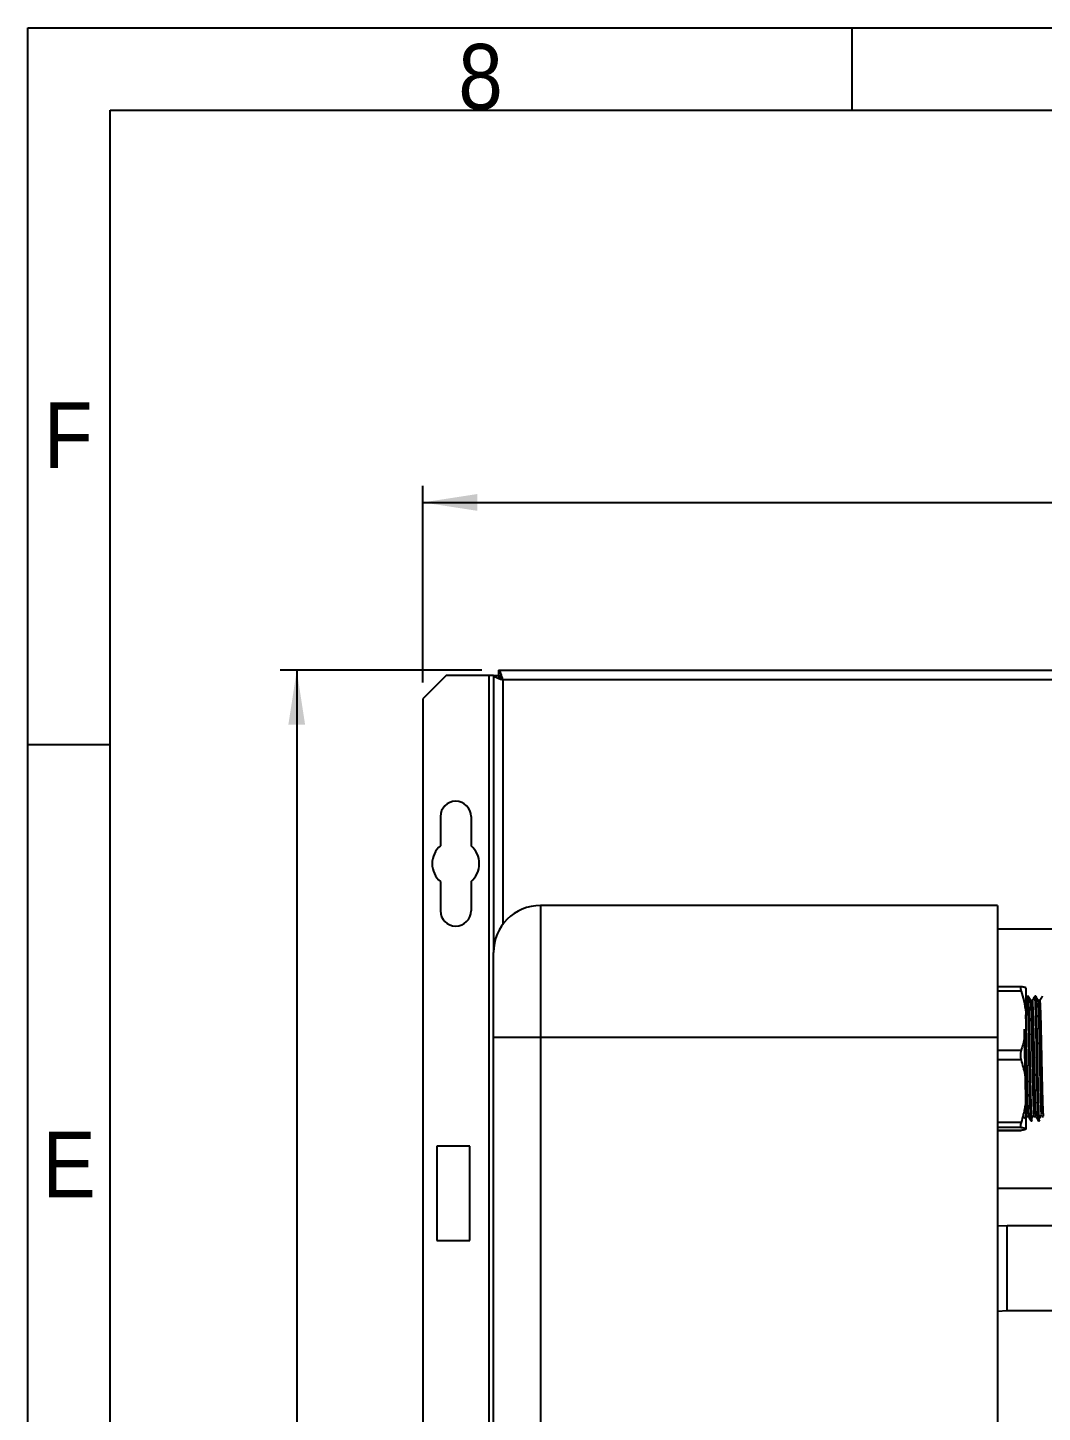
# Model space of a CAD drawing. Extents: x 75 to 2075, y 25 to 1460.
# Drawn here: x 75 to 382.6, y 1040 to 1460 of the extents above; entities that cross this region are included whole.
import ezdxf

# ---------------------------------------------------------------- set-up
doc = ezdxf.new("R2010")
doc.units = 0
doc.header["$LTSCALE"] = 5
doc.linetypes.add('SLD-KATı', pattern=[0])
doc.layers.get('0').update_dxf_attribs({"linetype": 'CONTINUOUS'})
doc.styles.add('SLDTEXTSTYLE3', font='GOTHIC.TTF', dxfattribs={"width": 0.913})
doc.dimstyles.new('SLDDIMSTYLE0', dxfattribs={"dimtxt": 14.875, "dimasz": 16.51, "dimexe": 0, "dimexo": 0.0625, "dimgap": 3.71875, "dimtad": 1, "dimlfac": 0.7, "dimrnd": 1e-09, "dimzin": 12, "dimtxsty": 'SLDTEXTSTYLE3', "dimsah": 1, "dimcen": 0.09, "dimazin": 3, "dimtfac": 1, "dimtofl": 0, "dimtmove": 0, "dimatfit": 3, "dimtolj": 1, "dimtzin": 12})

# ---------------------------------------------------------------- blocks, each defined once
blk = doc.blocks.new('_D_5')
at = {"color": 7, "linetype": 'SLD-KATı'}
for p, q in [((194.78, 1261.39), (194.78, 1320.99)), ((866.21, 1261.39), (866.21, 1320.99)), ((194.78, 1315.99), (866.21, 1315.99))]:
    blk.add_line(p, q, dxfattribs=at)
for points in [[(194.78, 1315.99), (211.29, 1313.45), (211.29, 1318.53)], [(866.21, 1315.99), (849.7, 1318.53), (849.7, 1313.45)]]:
    blk.add_solid(points, dxfattribs=at)
at = {"color": 7, "linetype": 'SLD-KATı', "insert": (491.48, 1334.99), "char_height": 14.875, "attachment_point": 1, "style": 'SLDTEXTSTYLE3'}
blk.add_mtext('470', dxfattribs=at)
blk = doc.blocks.new('_D_6')
at = {"color": 7, "linetype": 'SLD-KATı'}
for p, q in [((212.74, 1265.06), (151.57, 1265.06)), ((156.57, 1265.06), (156.57, 593.63)), ((212.74, 593.63), (151.57, 593.63))]:
    blk.add_line(p, q, dxfattribs=at)
for points in [[(156.57, 1265.06), (154.03, 1248.55), (159.11, 1248.55)], [(156.57, 593.63), (159.11, 610.14), (154.03, 610.14)]]:
    blk.add_solid(points, dxfattribs=at)
at = {"color": 7, "linetype": 'SLD-KATı', "insert": (137.57, 920.71), "char_height": 14.875, "attachment_point": 1, "rotation": 90, "style": 'SLDTEXTSTYLE3'}
blk.add_mtext('470', dxfattribs=at)

msp = doc.modelspace()

# ---------------------------------------------------------------- linework, layer by layer
at = {"color": 7, "linetype": 'SLD-KATı'}
for p, q in [((75, 25), (75, 1460)), ((75, 1460), (2075, 1460)), ((325, 1435), (325, 1460)), ((100, 50), (100, 1435)), ((100, 1435), (2050, 1435)), ((217.74, 1265.063), (217.74, 1263.635)), ((217.74, 1265.063), (843.252, 1265.063)), ((201.924, 1263.534), (194.781, 1256.391)), ((214.781, 1263.534), (201.924, 1263.534)), ((214.781, 1263.534), (214.781, 595.164)), ((216.21, 1263.534), (214.781, 1263.534)), ((216.21, 1263.534), (217.639, 1263.534)), ((216.21, 1263.534), (216.21, 1179.421)), ((194.781, 1256.391), (194.781, 602.307)), ((100, 1242.5), (75, 1242.5)), ((200.139, 1220.677), (200.139, 1211.819)), ((209.424, 1220.677), (209.424, 1211.819)), ((200.139, 1200.963), (200.139, 1192.105)), ((209.424, 1200.963), (209.424, 1192.105)), ((230.496, 1193.707), (230.496, 1153.707)), ((369.067, 1193.707), (230.496, 1193.707)), ((369.067, 1193.707), (369.067, 1153.707)), ((486.567, 1186.492), (369.067, 1186.492)), ((216.21, 1153.707), (216.21, 1179.421)), ((376.172, 1169.073), (369.067, 1169.073)), ((376.196, 1167.749), (369.067, 1167.749)), ((377.639, 1168.745), (377.639, 1161.294)), ((378.373, 1166.164), (378.09, 1166.164)), ((379.649, 1164.937), (379.087, 1164.937)), ((380.64, 1166.164), (380.358, 1166.164)), ((381.917, 1164.937), (381.355, 1164.937)), ((377.639, 1161.294), (377.639, 1156.175)), ((377.639, 1156.175), (377.639, 1140.085)), ((230.496, 1153.707), (216.21, 1153.707)), ((216.21, 742.278), (216.21, 1153.707)), ((230.496, 1153.707), (230.496, 742.278)), ((369.067, 1153.707), (230.496, 1153.707)), ((369.067, 1153.707), (369.067, 742.278)), ((376.196, 1149.72), (369.067, 1149.72)), ((376.196, 1146.865), (369.067, 1146.865)), ((377.639, 1140.085), (377.639, 1134.708)), ((377.639, 1134.708), (377.639, 1126.07)), ((376.196, 1127.928), (369.067, 1127.928)), ((376.196, 1126.395), (369.067, 1126.395)), ((377.639, 1126.07), (377.639, 1125.812)), ((377.913, 1129.708), (378.48, 1129.708)), ((379.223, 1128.393), (379.507, 1128.393)), ((380.181, 1129.708), (380.748, 1129.708)), ((381.491, 1128.393), (381.775, 1128.393)), ((382.449, 1129.708), (383.016, 1129.708)), ((376.196, 1125.486), (369.067, 1125.486)), ((369.067, 1125.484), (376.172, 1125.484)), ((209.067, 1120.677), (199.067, 1120.677)), ((199.067, 1120.677), (199.067, 1092.105)), ((209.067, 1092.105), (209.067, 1120.677)), ((369.067, 1107.921), (415.501, 1107.921)), ((371.924, 1096.564), (369.067, 1096.48)), ((421.21, 1096.564), (371.924, 1096.564)), ((199.067, 1092.105), (209.067, 1092.105)), ((369.067, 1070.671), (371.924, 1070.85)), ((371.924, 1070.85), (421.21, 1070.85))]:
    msp.add_line(p, q, dxfattribs=at)
at = {"color": 8, "linetype": 'SLD-KATı'}
for p, q in [((219.067, 1262.206), (219.067, 1187.993)), ((519.097, 1262.206), (219.067, 1262.206)), ((371.924, 1070.85), (371.924, 1096.564))]:
    msp.add_line(p, q, dxfattribs=at)
at = {"color": 7, "linetype": 'SLD-KATı'}
for centre, radius, start, end in [((204.781, 1220.677), 4.643, 0, 180), ((204.781, 1206.391), 7.143, 130.5416, 229.4584), ((204.781, 1206.391), 7.143, 310.5416, 49.4584), ((230.496, 1179.421), 14.286, 90, 180), ((204.781, 1192.105), 4.643, 180, 0)]:
    msp.add_arc(centre, radius, start, end, dxfattribs=at)
for points, knots in [([(219.067, 1262.206), (218.968, 1262.541), (218.77, 1263.211), (218.472, 1264.094), (218.175, 1264.742), (217.93, 1265.032), (217.785, 1265.056), (217.74, 1265.063)], [0, 0, 0, 0, 0.2239175, 0.4478633, 0.6718149, 0.8957662, 1, 1, 1, 1]), ([(216.21, 1263.534), (216.244, 1263.435), (216.313, 1263.236), (216.848, 1262.939), (217.629, 1262.642), (218.423, 1262.397), (218.912, 1262.252), (219.067, 1262.206)], [0, 0, 0, 0, 0.223916, 0.447865, 0.6718202, 0.8957677, 1, 1, 1, 1]), ([(217.639, 1263.534), (217.666, 1263.41), (217.717, 1263.175), (218.084, 1262.83), (218.551, 1262.511), (218.903, 1262.303), (219.067, 1262.206)], [0, 0, 0, 0, 0.2803053, 0.5302337, 0.7800916, 1, 1, 1, 1]), ([(219.067, 1262.206), (218.943, 1262.416), (218.708, 1262.814), (218.363, 1263.289), (218.044, 1263.583), (217.837, 1263.618), (217.74, 1263.635)], [0, 0, 0, 0, 0.2803013, 0.5302327, 0.780087, 1, 1, 1, 1]), ([(376.196, 1169.071), (376.129, 1169.059), (375.994, 1169.035), (375.967, 1168.669), (376.054, 1168.201), (376.16, 1167.863), (376.196, 1167.749)], [0, 0, 0, 0, 0.288569, 0.5777877, 0.8575028, 1, 1, 1, 1]), ([(377.639, 1168.745), (377.528, 1168.788), (377.242, 1168.898), (376.594, 1169.005), (376.196, 1169.071)], [0, 0, 0, 0, 0.3854997, 1, 1, 1, 1]), ([(376.196, 1167.749), (376.49, 1166.811), (377.153, 1164.689), (377.465, 1162.51), (377.639, 1161.294)], [0, 0, 0, 0, 0.4420214, 1, 1, 1, 1]), ([(377.47, 1164.359), (377.468, 1164.391), (377.437, 1164.938), (377.408, 1164.894), (377.381, 1164.852)], [0, 0, 0, 0, 0.058313, 1, 1, 1, 1]), ([(378.083, 1166.163), (377.964, 1165.957), (377.816, 1165.7), (377.668, 1165.444), (377.639, 1165.393)], [0, 0, 0, 0, 0.8025613, 1, 1, 1, 1]), ([(379.212, 1128.52), (379.186, 1128.607), (379.123, 1128.819), (379.015, 1131.13), (378.918, 1134.683), (378.828, 1138.624), (378.747, 1142.438), (378.663, 1146.852), (378.574, 1151.731), (378.469, 1156.664), (378.371, 1160.89), (378.272, 1164.031), (378.174, 1165.907), (378.115, 1166.007), (378.09, 1166.052)], [0, 0, 0, 0, 0.0704605, 0.1730573, 0.2734481, 0.3425985, 0.4123443, 0.4810788, 0.5697202, 0.6602167, 0.7492084, 0.83833, 0.9288131, 1, 1, 1, 1]), ([(379.507, 1128.57), (379.491, 1128.535), (379.443, 1128.425), (379.357, 1129.81), (379.255, 1132.541), (379.159, 1136.48), (379.055, 1141.223), (378.97, 1145.597), (378.889, 1150.102), (378.799, 1154.551), (378.694, 1159.21), (378.599, 1162.885), (378.495, 1165.238), (378.42, 1166.289), (378.38, 1166.079), (378.373, 1166.042)], [0, 0, 0, 0, 0.0426157, 0.1318849, 0.2208876, 0.3083445, 0.3978217, 0.4864166, 0.5306807, 0.6259978, 0.7151258, 0.8025272, 0.8919401, 0.9806989, 1, 1, 1, 1]), ([(379.091, 1164.93), (378.972, 1165.135), (378.736, 1165.545), (378.499, 1165.954), (378.381, 1166.159)], [0, 0, 0, 0, 0.5000024, 1, 1, 1, 1]), ([(380.116, 1130.308), (380.116, 1130.311), (380.082, 1130.547), (380.01, 1132.236), (379.914, 1135.311), (379.813, 1139.461), (379.708, 1144.171), (379.614, 1149.133), (379.511, 1153.952), (379.407, 1158.245), (379.313, 1161.731), (379.209, 1163.983), (379.134, 1165.014), (379.096, 1164.858), (379.091, 1164.836)], [0, 0, 0, 0, 0.0013751, 0.100568, 0.1976541, 0.2958837, 0.3949419, 0.4917625, 0.5904186, 0.6892204, 0.7859947, 0.8849581, 0.9833837, 1, 1, 1, 1]), ([(380.35, 1166.161), (380.231, 1165.955), (379.993, 1165.543), (379.755, 1165.131), (379.636, 1164.925)], [0, 0, 0, 0, 0.5000058, 1, 1, 1, 1]), ([(380.747, 1129.859), (380.725, 1129.963), (380.671, 1130.226), (380.577, 1132.169), (380.481, 1135.329), (380.38, 1139.456), (380.275, 1144.172), (380.181, 1149.133), (380.078, 1153.952), (379.974, 1158.246), (379.88, 1161.728), (379.775, 1163.995), (379.698, 1165.029), (379.657, 1164.845), (379.648, 1164.806)], [0, 0, 0, 0, 0.05993454, 0.15244629, 0.24299256, 0.33460624, 0.42699225, 0.51729181, 0.60930276, 0.70144963, 0.79170574, 0.88400391, 0.97580006, 1, 1, 1, 1]), ([(381.479, 1128.524), (381.453, 1128.61), (381.391, 1128.823), (381.283, 1131.131), (381.186, 1134.683), (381.096, 1138.624), (381.015, 1142.438), (380.931, 1146.852), (380.842, 1151.731), (380.737, 1156.664), (380.639, 1160.89), (380.54, 1164.031), (380.442, 1165.907), (380.383, 1166.007), (380.358, 1166.052)], [0, 0, 0, 0, 0.0699506, 0.1726037, 0.2730496, 0.3422378, 0.4120219, 0.4807941, 0.5694841, 0.6600303, 0.7490709, 0.8382413, 0.928774, 1, 1, 1, 1]), ([(381.775, 1128.57), (381.759, 1128.535), (381.711, 1128.425), (381.625, 1129.81), (381.522, 1132.541), (381.427, 1136.48), (381.323, 1141.223), (381.238, 1145.597), (381.157, 1150.102), (381.067, 1154.551), (380.962, 1159.21), (380.867, 1162.885), (380.763, 1165.238), (380.687, 1166.289), (380.648, 1166.079), (380.64, 1166.042)], [0, 0, 0, 0, 0.0426157, 0.1318849, 0.2208876, 0.3083445, 0.3978217, 0.4864166, 0.5306807, 0.6259978, 0.7151258, 0.8025272, 0.8919401, 0.9806989, 1, 1, 1, 1]), ([(381.359, 1164.93), (381.24, 1165.135), (381.004, 1165.545), (380.767, 1165.954), (380.649, 1166.159)], [0, 0, 0, 0, 0.5000024, 1, 1, 1, 1]), ([(382.384, 1130.453), (382.363, 1130.707), (382.309, 1131.382), (382.221, 1133.898), (382.125, 1137.618), (382.02, 1142.135), (381.921, 1147.038), (381.823, 1151.964), (381.718, 1156.518), (381.621, 1160.382), (381.521, 1163.182), (381.43, 1164.736), (381.378, 1164.761), (381.359, 1164.771)], [0, 0, 0, 0, 0.0591469, 0.1574, 0.2543678, 0.3534881, 0.4512193, 0.548631, 0.6477847, 0.7449672, 0.8429511, 0.9420147, 1, 1, 1, 1]), ([(382.619, 1166.162), (382.5, 1165.956), (382.262, 1165.544), (382.024, 1165.132), (381.905, 1164.926)], [0, 0, 0, 0, 0.4999997, 1, 1, 1, 1]), ([(383.015, 1129.827), (383.008, 1129.829), (382.967, 1129.837), (382.889, 1131.194), (382.788, 1133.844), (382.692, 1137.633), (382.587, 1142.131), (382.488, 1147.039), (382.39, 1151.964), (382.285, 1156.519), (382.188, 1160.38), (382.088, 1163.188), (381.994, 1164.773), (381.939, 1164.789), (381.917, 1164.795)], [0, 0, 0, 0, 0.0210451, 0.1133942, 0.2050795, 0.2955655, 0.3880599, 0.4792582, 0.5701585, 0.6626844, 0.7533702, 0.8448043, 0.9372467, 1, 1, 1, 1]), ([(378.48, 1129.754), (378.477, 1129.751), (378.442, 1129.707), (378.37, 1130.896), (378.267, 1133.335), (378.172, 1136.987), (378.068, 1141.39), (377.967, 1146.257), (377.871, 1151.22), (377.765, 1155.796), (377.69, 1159.016), (377.648, 1160.246), (377.639, 1160.519)], [0, 0, 0, 0, 0.00884647, 0.12921423, 0.24944793, 0.36741321, 0.48810113, 0.60782362, 0.72609719, 0.84695737, 0.96602656, 1, 1, 1, 1]), ([(377.639, 1156.175), (377.528, 1155.334), (377.242, 1153.153), (376.594, 1151.027), (376.196, 1149.72)], [0, 0, 0, 0, 0.38550002, 1, 1, 1, 1]), ([(377.848, 1130.459), (377.833, 1130.62), (377.784, 1131.147), (377.7, 1133.405), (377.605, 1136.969), (377.501, 1141.391), (377.4, 1146.272), (377.304, 1151.159), (377.229, 1154.598), (377.191, 1156.062), (377.187, 1156.213)], [0, 0, 0, 0, 0.0676032, 0.2208353, 0.3711753, 0.5249855, 0.6775654, 0.8282986, 0.982329, 1, 1, 1, 1]), ([(376.196, 1149.72), (376.129, 1149.467), (375.994, 1148.96), (375.967, 1148.078), (376.054, 1147.365), (376.16, 1146.991), (376.196, 1146.865)], [0, 0, 0, 0, 0.2885647, 0.5777796, 0.857498, 1, 1, 1, 1]), ([(376.196, 1146.865), (376.623, 1145.382), (377.266, 1143.147), (377.545, 1140.856), (377.639, 1140.085)], [0, 0, 0, 0, 0.6634123, 1, 1, 1, 1]), ([(377.639, 1134.708), (377.43, 1133.237), (377.107, 1130.949), (376.436, 1128.723), (376.196, 1127.928)], [0, 0, 0, 0, 0.64282811, 1, 1, 1, 1]), ([(377.14, 1129.118), (377.258, 1129.314), (377.494, 1129.706), (377.73, 1130.098), (377.849, 1130.294)], [0, 0, 0, 0, 0.5000112, 1, 1, 1, 1]), ([(379.407, 1129.118), (379.526, 1129.314), (379.762, 1129.706), (379.998, 1130.098), (380.117, 1130.294)], [0, 0, 0, 0, 0.5000112, 1, 1, 1, 1]), ([(381.675, 1129.118), (381.793, 1129.314), (382.03, 1129.706), (382.266, 1130.098), (382.384, 1130.294)], [0, 0, 0, 0, 0.500011, 1, 1, 1, 1]), ([(376.196, 1127.928), (376.129, 1127.687), (375.994, 1127.204), (375.967, 1126.687), (376.054, 1126.442), (376.16, 1126.407), (376.196, 1126.395)], [0, 0, 0, 0, 0.2885757, 0.5777897, 0.8575202, 1, 1, 1, 1]), ([(376.196, 1126.395), (376.49, 1126.348), (377.153, 1126.241), (377.465, 1126.131), (377.639, 1126.07)], [0, 0, 0, 0, 0.44202089, 1, 1, 1, 1]), ([(377.639, 1125.812), (377.528, 1125.769), (377.242, 1125.659), (376.594, 1125.552), (376.196, 1125.486)], [0, 0, 0, 0, 0.3854996, 1, 1, 1, 1]), ([(378.503, 1129.631), (378.622, 1129.425), (378.86, 1129.013), (379.098, 1128.601), (379.217, 1128.395)], [0, 0, 0, 0, 0.4999938, 1, 1, 1, 1]), ([(380.77, 1129.632), (380.889, 1129.426), (381.127, 1129.014), (381.365, 1128.602), (381.484, 1128.396)], [0, 0, 0, 0, 0.4999876, 1, 1, 1, 1])]:
    msp.add_open_spline(points, degree=3, knots=knots, dxfattribs=at)

# ---------------------------------------------------------------- texts
at = {"color": 7, "linetype": 'CONTINUOUS', "char_height": 19.844, "attachment_point": 2, "style": 'SLDTEXTSTYLE3'}
for s, insert in [('8', (212.3, 1455.068)), ('F', (87.289, 1346.318)), ('E', (87.539, 1125.068))]:
    msp.add_mtext(s, dxfattribs=dict(at, insert=insert))

# ---------------------------------------------------------------- dimensions: what is measured, and where the dimension line sits
at = {"color": 7, "linetype": 'SLD-KATı'}
dim = msp.add_linear_dim(base=(866.21, 1315.994), p1=(194.781, 1256.391), p2=(866.21, 1256.391), dimstyle='SLDDIMSTYLE0', dxfattribs=at)
dim.commit()
dim.dimension.update_dxf_attribs({"geometry": '_D_5', "text_midpoint": (507.964, 1315.994), "dimtype": 160})
dim = msp.add_linear_dim(base=(156.573, 593.635), p1=(217.74, 1265.063), p2=(217.74, 593.635), angle=90, dimstyle='SLDDIMSTYLE0', dxfattribs=at)
dim.commit()
dim.dimension.update_dxf_attribs({"geometry": '_D_6', "text_midpoint": (156.573, 937.199), "dimtype": 160})

doc.saveas('drawing.dxf')
